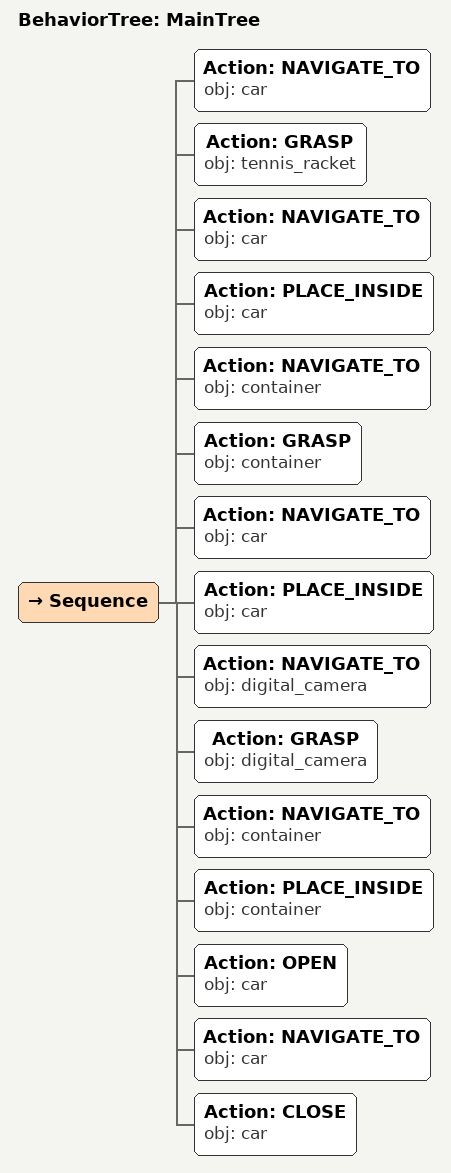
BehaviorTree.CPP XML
<root main_tree_to_execute="MainTree">
  <BehaviorTree ID="MainTree">
    <Sequence>
      <!-- Navigate to car -->
      <Action ID="NAVIGATE_TO" obj="car" />
      <!-- Grasp tennis_racket -->
      <Action ID="GRASP" obj="tennis_racket" />
      <!-- Navigate to car -->
      <Action ID="NAVIGATE_TO" obj="car" />
      <!-- Place inside car -->
      <Action ID="PLACE_INSIDE" obj="car" />
      <!-- Navigate to container -->
      <Action ID="NAVIGATE_TO" obj="container" />
      <!-- Grasp container -->
      <Action ID="GRASP" obj="container" />
      <!-- Navigate to car -->
      <Action ID="NAVIGATE_TO" obj="car" />
      <!-- Place inside car -->
      <Action ID="PLACE_INSIDE" obj="car" />
      <!-- Navigate to digital_camera -->
      <Action ID="NAVIGATE_TO" obj="digital_camera" />
      <!-- Grasp digital_camera -->
      <Action ID="GRASP" obj="digital_camera" />
      <!-- Navigate to container -->
      <Action ID="NAVIGATE_TO" obj="container" />
      <!-- Place inside container -->
      <Action ID="PLACE_INSIDE" obj="container" />
      <!-- Open car -->
      <Action ID="OPEN" obj="car" />
      <!-- Navigate to car -->
      <Action ID="NAVIGATE_TO" obj="car" />
      <!-- Close car -->
      <Action ID="CLOSE" obj="car" />
    </Sequence>
  </BehaviorTree>
</root>
